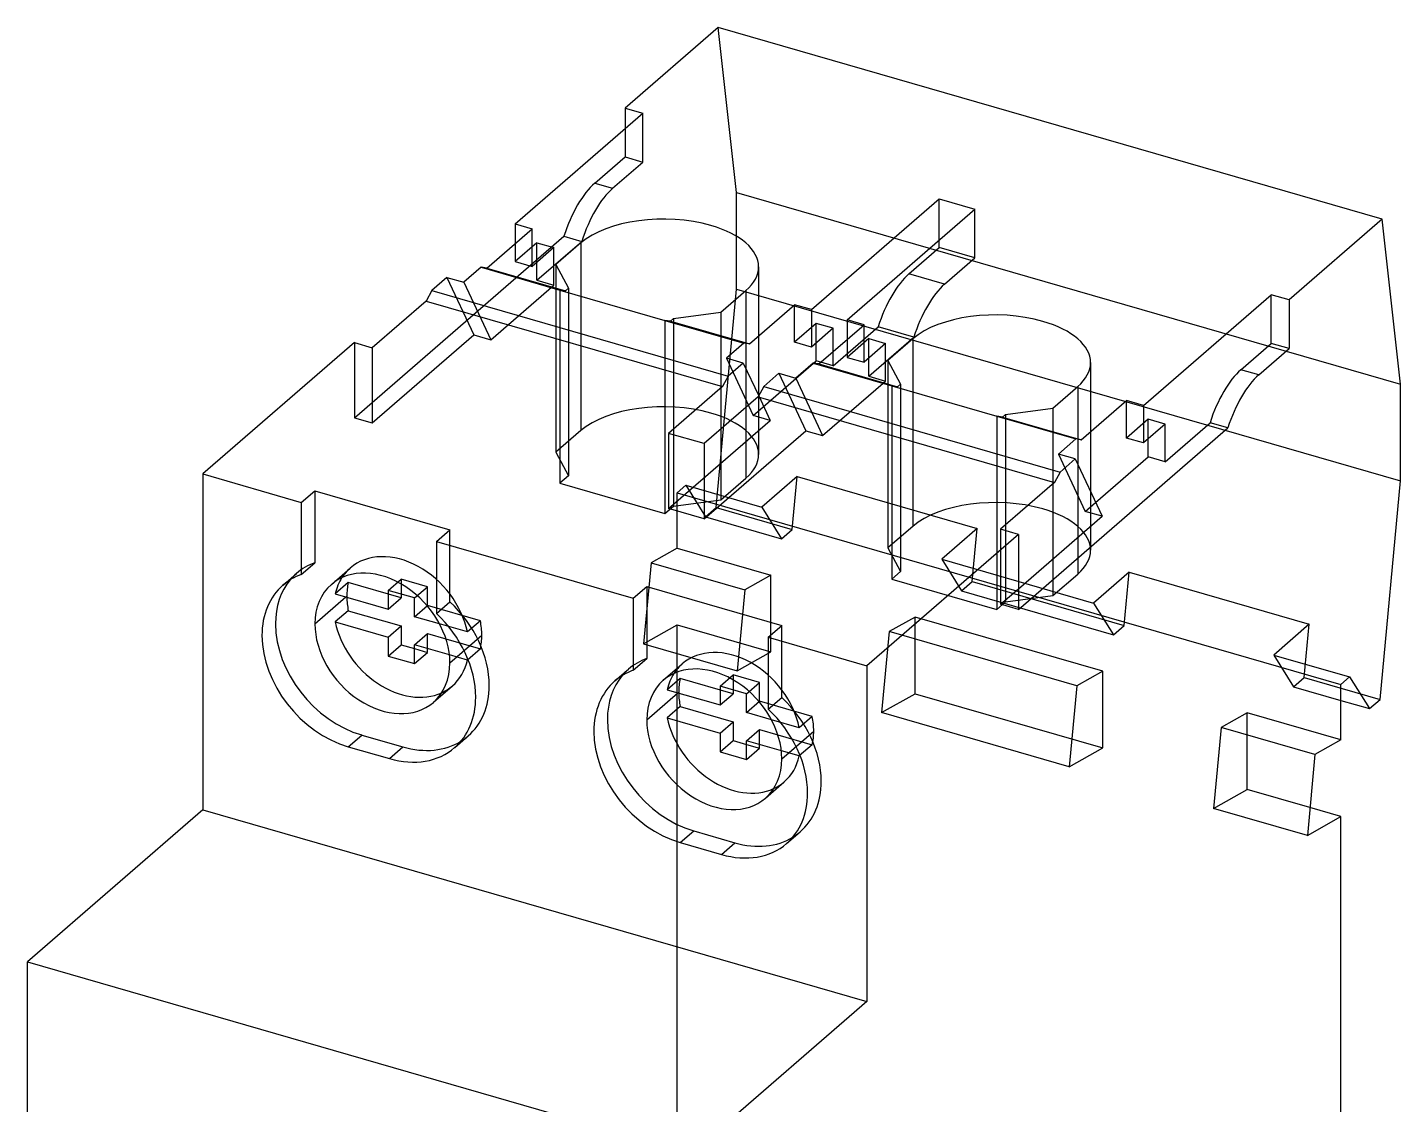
# Model space of a CAD drawing. Header units: millimetres. Extents: x -2.6 to 65.1, y -0.1 to 99.3.
# Drawn here: x 1.7 to 65.1, y 49.6 to 99.3 of the extents above; entities that cross this region are included whole.
import ezdxf

# ---------------------------------------------------------------- set-up
doc = ezdxf.new("R2010")
doc.units = ezdxf.units.MM
doc.layers.add('HIDDEN', color=7, linetype='Continuous')
doc.layers.add('THICK', color=7, linetype='Continuous')

msp = doc.modelspace()

# ---------------------------------------------------------------- linework, layer by layer
at = {"layer": 'HIDDEN'}
for p, q in [((34.406, 91.682), (33.556, 99.295)), ((30.079, 93.082), (30.079, 95.334)), ((29.256, 94.621), (29.256, 93.32)), ((27.856, 92.107), (29.256, 93.32)), ((29.256, 93.32), (30.079, 93.082)), ((28.679, 91.87), (30.079, 93.082)), ((27.856, 92.107), (28.679, 91.87)), ((34.406, 87.214), (34.406, 91.682)), ((34.406, 91.682), (65.064, 82.832)), ((45.408, 88.657), (45.408, 90.909)), ((16.756, 81.282), (26.432, 89.661)), ((24.959, 88.267), (24.959, 89.999)), ((25.179, 87.626), (27.254, 89.423)), ((26.432, 89.661), (27.254, 89.423)), ((43.762, 89.132), (43.762, 89.484)), ((25.179, 89.358), (24.179, 88.492)), ((24.179, 89.324), (24.179, 88.492)), ((25.959, 89.133), (24.959, 88.267)), ((25.179, 87.626), (25.179, 89.358)), ((25.179, 89.358), (25.959, 89.133)), ((25.959, 87.401), (25.959, 89.133)), ((42.362, 87.92), (43.762, 89.132)), ((45.408, 88.657), (43.762, 89.132)), ((24.179, 88.492), (24.959, 88.267)), ((26.06, 88.353), (26.06, 79.693)), ((35.421, 88.249), (35.421, 79.589)), ((44.008, 87.445), (45.408, 88.657)), ((21.029, 87.756), (22.27, 85.107)), ((21.809, 87.531), (23.05, 84.882)), ((25.179, 87.626), (25.959, 87.401)), ((44.008, 87.445), (42.362, 87.92)), ((23.05, 84.882), (25.959, 87.401)), ((26.246, 87.174), (26.246, 78.254)), ((26.646, 87.059), (26.646, 78.6)), ((27.21, 86.896), (27.21, 80.689)), ((33.463, 77.131), (34.406, 87.214)), ((34.406, 87.214), (65.064, 78.364)), ((34.831, 87.149), (34.831, 78.489)), ((31.096, 85.774), (31.096, 76.854)), ((31.496, 85.861), (31.496, 77.2)), ((33.681, 86.153), (33.681, 77.493)), ((38.083, 85.633), (37.083, 84.767)), ((38.862, 85.408), (38.083, 85.633)), ((38.083, 84.733), (38.083, 85.633)), ((17.579, 81.045), (22.27, 85.107)), ((22.27, 85.107), (23.05, 84.882)), ((38.862, 83.676), (40.938, 85.473)), ((40.287, 83.842), (40.287, 85.574)), ((40.508, 83.201), (42.583, 84.998)), ((42.583, 84.998), (40.938, 85.473)), ((16.756, 84.746), (16.756, 81.282)), ((17.579, 84.509), (17.579, 81.045)), ((38.862, 83.676), (38.862, 84.34)), ((40.508, 84.933), (39.508, 84.067)), ((39.508, 84.899), (39.508, 84.067)), ((41.287, 84.708), (40.287, 83.842)), ((40.508, 83.201), (40.508, 84.933)), ((40.508, 84.933), (41.287, 84.708)), ((41.287, 82.976), (41.287, 84.708)), ((33.933, 84.031), (35.174, 81.382)), ((35.174, 81.382), (37.961, 83.796)), ((38.862, 83.676), (38.287, 83.842)), ((39.508, 84.067), (40.287, 83.842)), ((41.389, 83.928), (41.389, 75.268)), ((50.749, 83.824), (50.749, 75.164)), ((36.358, 83.331), (37.599, 80.682)), ((37.137, 83.106), (38.378, 80.457)), ((40.508, 83.201), (41.287, 82.976)), ((38.378, 80.457), (41.287, 82.976)), ((41.574, 82.749), (41.574, 73.829)), ((41.974, 82.634), (41.974, 74.175)), ((42.539, 82.471), (42.539, 76.264)), ((50.16, 82.724), (50.16, 74.064)), ((35.424, 82.288), (35.954, 81.157)), ((16.756, 81.282), (17.579, 81.045)), ((35.954, 81.157), (35.174, 81.382)), ((46.424, 81.349), (46.424, 72.429)), ((46.824, 81.436), (46.824, 72.775)), ((49.01, 81.728), (49.01, 73.068)), ((53.412, 81.208), (52.412, 80.342)), ((53.412, 80.308), (53.412, 81.208)), ((54.191, 80.983), (53.412, 81.208)), ((27.21, 80.689), (26.06, 79.693)), ((31.262, 77.095), (35.954, 81.157)), ((31.262, 80.559), (31.262, 77.095)), ((32.908, 76.62), (37.599, 80.682)), ((37.599, 80.682), (38.378, 80.457)), ((32.908, 80.084), (32.908, 76.62)), ((26.06, 79.693), (26.646, 78.6)), ((49.262, 79.606), (50.503, 76.957)), ((26.646, 78.6), (26.246, 78.254)), ((26.246, 78.254), (31.096, 76.854)), ((31.656, 77.818), (32.056, 78.164)), ((32.056, 78.164), (32.967, 76.701)), ((32.056, 78.164), (35.564, 77.152)), ((33.681, 77.493), (34.831, 78.489)), ((37.2, 78.569), (35.564, 77.152)), ((36.97, 76.118), (37.2, 78.569)), ((37.2, 78.569), (45.513, 76.169)), ((31.496, 77.2), (33.681, 77.493)), ((31.656, 75.257), (31.656, 77.818)), ((31.656, 77.818), (62.314, 68.968)), ((50.503, 76.957), (50.982, 77.372)), ((31.096, 76.854), (31.496, 77.2)), ((32.908, 76.62), (31.262, 77.095)), ((32.967, 76.701), (33.463, 77.131)), ((33.463, 77.131), (36.97, 76.118)), ((35.564, 77.152), (36.474, 75.688)), ((51.282, 76.732), (50.503, 76.957)), ((21.163, 72.788), (21.163, 76.113)), ((32.967, 76.701), (36.474, 75.688)), ((36.474, 75.688), (36.97, 76.118)), ((42.539, 76.264), (41.389, 75.268)), ((45.513, 76.169), (43.878, 74.752)), ((45.284, 73.718), (45.513, 76.169)), ((46.591, 76.134), (46.591, 72.67)), ((31.656, 75.257), (30.452, 74.582)), ((31.656, 75.257), (35.986, 74.007)), ((41.389, 75.268), (41.974, 74.175)), ((15.689, 73.585), (16.564, 74.343)), ((30.452, 74.582), (30.103, 70.846)), ((30.452, 74.582), (34.782, 73.332)), ((43.878, 74.752), (50.892, 72.727)), ((43.878, 74.752), (44.788, 73.288)), ((13.457, 73.555), (14.082, 74.097)), ((16.471, 73.671), (15.871, 73.151)), ((18.914, 72.966), (16.471, 73.671)), ((18.314, 73.312), (18.914, 73.832)), ((20.127, 73.482), (18.914, 73.832)), ((18.914, 73.832), (18.914, 73.139)), ((35.986, 74.007), (34.782, 73.332)), ((35.986, 70.467), (35.986, 74.007)), ((41.974, 74.175), (41.574, 73.829)), ((41.574, 73.829), (46.424, 72.429)), ((44.788, 73.288), (45.284, 73.718)), ((45.284, 73.718), (52.299, 71.693)), ((49.01, 73.068), (50.16, 74.064)), ((52.528, 74.144), (50.892, 72.727)), ((52.299, 71.693), (52.528, 74.144)), ((52.528, 74.144), (60.842, 71.744)), ((16.366, 73.009), (16.403, 73.041)), ((19.527, 72.962), (20.127, 73.482)), ((20.127, 72.616), (20.127, 73.482)), ((34.782, 73.332), (34.433, 69.596)), ((44.788, 73.288), (51.803, 71.263)), ((46.591, 72.67), (47.414, 73.382)), ((46.824, 72.775), (49.01, 73.068)), ((19.527, 72.096), (20.127, 72.616)), ((22.57, 71.911), (20.127, 72.616)), ((20.538, 72.247), (21.163, 72.788)), ((46.424, 72.429), (46.824, 72.775)), ((47.414, 72.432), (46.591, 72.67)), ((50.892, 72.727), (51.803, 71.263)), ((21.97, 71.391), (20.685, 71.762)), ((22.57, 71.911), (21.97, 71.391)), ((30.103, 70.846), (31.656, 71.717)), ((31.656, 46.641), (31.656, 71.717)), ((31.656, 71.717), (35.986, 70.467)), ((36.492, 68.363), (36.492, 71.688)), ((42.655, 72.082), (41.451, 71.407)), ((42.655, 68.542), (42.655, 72.082)), ((51.315, 69.582), (42.655, 72.082)), ((51.803, 71.263), (52.299, 71.693)), ((60.842, 71.744), (59.206, 70.327)), ((60.613, 69.293), (60.842, 71.744)), ((20.127, 70.451), (20.127, 71.317)), ((20.98, 71.071), (22.57, 70.612)), ((21.163, 69.964), (22.638, 71.241)), ((41.451, 71.407), (41.101, 67.671)), ((50.111, 68.907), (41.451, 71.407)), ((19.527, 70.624), (20.127, 70.451)), ((19.527, 69.931), (20.127, 70.451)), ((22.57, 70.612), (21.97, 70.092)), ((30.103, 70.846), (34.433, 69.596)), ((34.433, 69.596), (35.986, 70.467)), ((21.97, 70.092), (21.142, 70.331)), ((31.018, 69.16), (31.893, 69.918)), ((59.206, 70.327), (62.714, 69.314)), ((59.206, 70.327), (60.117, 68.863)), ((28.785, 69.13), (29.41, 69.672)), ((31.8, 69.246), (31.2, 68.726)), ((34.243, 68.541), (31.8, 69.246)), ((33.643, 68.887), (34.243, 69.407)), ((35.456, 69.057), (34.243, 69.407)), ((34.243, 69.407), (34.243, 68.714)), ((51.315, 69.582), (50.111, 68.907)), ((51.315, 66.042), (51.315, 69.582)), ((60.117, 68.863), (60.613, 69.293)), ((60.613, 69.293), (64.12, 68.281)), ((20.402, 68.143), (21.277, 68.9)), ((31.694, 68.584), (31.732, 68.616)), ((34.856, 68.537), (35.456, 69.057)), ((35.456, 68.191), (35.456, 69.057)), ((41.101, 67.671), (42.655, 68.542)), ((42.655, 68.542), (51.315, 66.042)), ((50.111, 68.907), (49.761, 65.171)), ((60.117, 68.863), (62.314, 68.229)), ((34.856, 67.671), (35.456, 68.191)), ((37.899, 67.486), (35.456, 68.191)), ((35.867, 67.822), (36.492, 68.363)), ((37.299, 66.966), (36.013, 67.337)), ((37.899, 67.486), (37.299, 66.966)), ((49.761, 65.171), (41.101, 67.671)), ((57.984, 67.657), (56.779, 66.982)), ((62.314, 66.407), (57.984, 67.657)), ((57.984, 64.117), (57.984, 67.657)), ((21.385, 66.051), (22.01, 66.592)), ((35.456, 66.026), (35.456, 66.892)), ((36.309, 66.646), (37.899, 66.187)), ((36.492, 65.539), (37.967, 66.816)), ((56.779, 66.982), (56.43, 63.246)), ((61.109, 65.732), (56.779, 66.982)), ((34.856, 66.199), (35.456, 66.026)), ((34.856, 65.506), (35.456, 66.026)), ((37.899, 66.187), (37.299, 65.667)), ((49.761, 65.171), (51.315, 66.042)), ((37.299, 65.667), (36.471, 65.906)), ((35.731, 63.718), (36.606, 64.475)), ((56.43, 63.246), (57.984, 64.117)), ((60.88, 63.281), (57.984, 64.117)), ((60.76, 61.996), (56.43, 63.246)), ((36.713, 61.626), (37.338, 62.167))]:
    msp.add_line(p, q, dxfattribs=at)
for centre, major_axis, ratio, start_param, end_param in [((27.856, 88.99), (-0.998, -3.459), 0.433013, -2.55359, -1.640257), ((28.679, 88.752), (0.998, 3.459), 0.433013, 0.588003, 1.501335), ((42.362, 84.802), (0.998, 3.459), 0.433013, 0.588003, 1.501335), ((44.008, 84.327), (0.998, 3.459), 0.433013, 0.588003, 1.501335), ((31.021, 79.589), (4.4, 0), 0.5, 1.047198, 2.617994), ((31.021, 79.589), (4.4, 0), 0.5, -0.000036, 1.047198), ((31.021, 79.589), (4.4, 0), 0.5, -0.523599, -0.000036), ((46.349, 75.164), (4.4, 0), 0.5, 1.047198, 2.617994), ((46.349, 75.164), (4.4, 0), 0.5, -0.000036, 1.047198), ((18.921, 71.622), (-2.357, 2.721), 0.75, -2.217998, -0.000041), ((46.349, 75.164), (4.4, 0), 0.5, -0.523599, -0.000036), ((17.093, 70.619), (-3.012, 3.477), 0.75, -0.282482, 0), ((18.921, 71.622), (-2.357, 2.721), 0.75, -0.000041, 0.216031), ((17.093, 70.619), (-3.012, 3.477), 0.75, 0, 0.12011), ((19.521, 72.141), (-2.357, 2.721), 0.75, 0.503854, 0.713724), ((19.521, 72.141), (-2.357, 2.721), 0.75, 0.713724, 0.727614), ((18.998, 70.069), (-3.011, 3.477), 0.75, -2.427868, -1.431612), ((19.521, 72.141), (-2.357, 2.721), 0.75, -2.427868, -2.217998), ((19.521, 72.141), (-2.357, 2.721), 0.75, -2.637739, -2.427868), ((34.249, 67.197), (-2.357, 2.721), 0.75, -2.217998, -0.000041), ((18.921, 71.622), (-2.357, 2.721), 0.75, 3.141552, 3.645446), ((32.422, 66.194), (-3.012, 3.477), 0.75, -0.282482, 0), ((34.249, 67.197), (-2.357, 2.721), 0.75, -0.000041, 0.216031), ((32.422, 66.194), (-3.012, 3.477), 0.75, 0, 0.12011), ((34.849, 67.716), (-2.357, 2.721), 0.75, 0.503854, 0.713724), ((18.921, 71.622), (-2.357, 2.721), 0.75, 2.925561, 3.141552), ((18.998, 70.069), (-3.011, 3.477), 0.75, -3.141592, -2.427868), ((34.849, 67.716), (-2.357, 2.721), 0.75, 0.713724, 0.727614), ((34.327, 65.644), (-3.011, 3.477), 0.75, -2.427868, -1.431612), ((34.849, 67.716), (-2.357, 2.721), 0.75, -2.427868, -2.217998), ((18.998, 70.069), (-3.011, 3.477), 0.75, 3.021478, 3.141594), ((34.849, 67.716), (-2.357, 2.721), 0.75, -2.637739, -2.427868), ((34.249, 67.197), (-2.357, 2.721), 0.75, 3.141552, 3.645446), ((34.249, 67.197), (-2.357, 2.721), 0.75, 2.925561, 3.141552), ((34.327, 65.644), (-3.011, 3.477), 0.75, -3.141592, -2.427868), ((34.327, 65.644), (-3.011, 3.477), 0.75, 3.021478, 3.141594)]:
    msp.add_ellipse(centre, major_axis=major_axis, ratio=ratio, start_param=start_param, end_param=end_param, dxfattribs=at)
at = {"layer": 'THICK'}
for p, q in [((33.556, 99.295), (29.256, 95.571)), ((64.214, 90.445), (33.556, 99.295)), ((24.179, 90.224), (30.079, 95.334)), ((29.256, 95.571), (29.256, 94.621)), ((29.256, 95.571), (30.079, 95.334)), ((37.862, 86.274), (43.762, 91.384)), ((43.762, 91.384), (45.408, 90.909)), ((43.762, 89.484), (43.762, 91.384)), ((39.508, 85.799), (45.408, 90.909)), ((24.179, 90.224), (24.959, 89.999)), ((24.179, 90.224), (24.179, 89.324)), ((64.214, 90.445), (59.914, 86.721)), ((65.064, 82.832), (64.214, 90.445)), ((22.868, 88.189), (24.959, 89.999)), ((27.21, 89.349), (26.06, 88.353)), ((27.21, 89.349), (27.21, 86.896)), ((22.609, 88.224), (21.809, 87.531)), ((22.609, 88.224), (26.246, 87.174)), ((22.868, 88.189), (22.609, 88.224)), ((22.868, 88.189), (26.506, 87.139)), ((26.06, 88.353), (26.646, 87.261)), ((21.029, 87.756), (20.329, 87.15)), ((21.029, 87.756), (21.809, 87.531)), ((20.329, 87.15), (20.069, 86.665)), ((20.329, 87.15), (34.012, 83.2)), ((26.246, 87.174), (31.096, 85.774)), ((26.506, 87.139), (26.246, 87.174)), ((26.506, 87.139), (26.646, 87.261)), ((26.646, 87.261), (26.646, 87.059)), ((33.681, 86.153), (34.831, 87.149)), ((53.191, 81.849), (59.091, 86.959)), ((59.914, 86.721), (59.091, 86.959)), ((59.091, 84.707), (59.091, 86.959)), ((20.069, 86.665), (17.579, 84.509)), ((20.069, 86.665), (33.752, 82.715)), ((34.993, 84.689), (37.083, 86.499)), ((37.862, 86.274), (37.083, 86.499)), ((37.083, 84.767), (37.083, 86.499)), ((37.862, 86.274), (37.862, 84.542)), ((59.914, 86.721), (59.914, 84.47)), ((31.096, 85.774), (34.733, 84.724)), ((31.355, 85.739), (31.096, 85.774)), ((31.355, 85.739), (31.496, 85.861)), ((31.355, 85.739), (34.993, 84.689)), ((31.496, 85.861), (33.681, 86.153)), ((40.287, 85.574), (39.508, 85.799)), ((39.508, 85.799), (39.508, 84.899)), ((38.862, 85.408), (37.862, 84.542)), ((38.197, 83.764), (40.287, 85.574)), ((38.862, 84.34), (38.862, 85.408)), ((16.756, 84.746), (9.756, 78.684)), ((16.756, 84.746), (17.579, 84.509)), ((34.733, 84.724), (33.933, 84.031)), ((34.993, 84.689), (34.733, 84.724)), ((37.862, 84.542), (37.083, 84.767)), ((38.083, 83.901), (38.083, 84.733)), ((42.539, 84.924), (41.389, 83.928)), ((42.539, 84.924), (42.539, 82.471)), ((57.691, 83.495), (59.091, 84.707)), ((58.514, 83.257), (59.914, 84.47)), ((59.914, 84.47), (59.091, 84.707)), ((34.712, 83.806), (33.933, 84.031)), ((34.712, 83.806), (34.012, 83.2)), ((34.712, 83.806), (35.424, 82.288)), ((37.937, 83.799), (37.137, 83.106)), ((38.197, 83.764), (37.937, 83.799)), ((37.937, 83.799), (41.574, 82.749)), ((37.961, 83.796), (38.083, 83.901)), ((38.287, 83.842), (38.083, 83.901)), ((38.197, 83.764), (41.834, 82.714)), ((41.389, 83.928), (41.974, 82.836)), ((34.012, 83.2), (33.752, 82.715)), ((36.358, 83.331), (35.658, 82.725)), ((36.358, 83.331), (37.137, 83.106)), ((58.514, 83.257), (57.691, 83.495)), ((33.752, 82.715), (31.262, 80.559)), ((35.658, 82.725), (35.398, 82.24)), ((35.658, 82.725), (49.341, 78.775)), ((41.574, 82.749), (46.424, 81.349)), ((41.834, 82.714), (41.574, 82.749)), ((41.834, 82.714), (41.974, 82.836)), ((41.974, 82.836), (41.974, 82.634)), ((49.01, 81.728), (50.16, 82.724)), ((65.064, 78.364), (65.064, 82.832)), ((35.398, 82.24), (32.908, 80.084)), ((35.398, 82.24), (49.081, 78.29)), ((50.321, 80.264), (52.412, 82.074)), ((53.191, 81.849), (52.412, 82.074)), ((52.412, 80.342), (52.412, 82.074)), ((53.191, 81.849), (53.191, 80.117)), ((46.424, 81.349), (50.062, 80.299)), ((46.684, 81.314), (46.424, 81.349)), ((46.684, 81.314), (46.824, 81.436)), ((46.684, 81.314), (50.321, 80.264)), ((46.824, 81.436), (49.01, 81.728)), ((32.908, 80.084), (31.262, 80.559)), ((47.414, 72.432), (57.089, 80.811)), ((54.191, 80.983), (53.191, 80.117)), ((54.191, 79.251), (56.266, 81.048)), ((54.191, 79.251), (54.191, 80.983)), ((57.089, 80.811), (56.266, 81.048)), ((50.062, 80.299), (49.262, 79.606)), ((50.321, 80.264), (50.062, 80.299)), ((53.191, 80.117), (52.412, 80.342)), ((53.412, 79.476), (53.412, 80.308)), ((50.041, 79.381), (49.262, 79.606)), ((50.041, 79.381), (49.341, 78.775)), ((50.041, 79.381), (51.282, 76.732)), ((50.982, 77.372), (53.412, 79.476)), ((54.191, 79.251), (53.412, 79.476)), ((9.756, 78.684), (9.756, 63.182)), ((9.756, 78.684), (14.303, 77.371)), ((49.341, 78.775), (49.081, 78.29)), ((49.081, 78.29), (46.591, 76.134)), ((64.12, 68.281), (65.064, 78.364)), ((14.303, 77.371), (14.928, 77.913)), ((14.303, 77.371), (14.303, 74.047)), ((14.928, 77.913), (21.163, 76.113)), ((14.928, 77.913), (14.928, 74.588)), ((47.414, 73.382), (51.282, 76.732)), ((20.538, 75.571), (21.163, 76.113)), ((47.414, 75.896), (46.591, 76.134)), ((20.538, 75.571), (29.632, 72.946)), ((20.538, 75.571), (20.538, 72.247)), ((47.414, 75.896), (40.414, 69.834)), ((47.414, 75.896), (47.414, 72.432)), ((14.303, 74.047), (14.928, 74.588)), ((14.928, 71.764), (16.366, 73.009)), ((15.871, 73.151), (18.314, 72.446)), ((18.314, 73.312), (18.314, 72.446)), ((19.527, 72.962), (18.314, 73.312)), ((18.314, 72.446), (18.914, 72.966)), ((18.914, 73.139), (18.914, 72.966)), ((19.527, 72.096), (19.527, 72.962)), ((29.632, 72.946), (30.257, 73.488)), ((29.632, 72.946), (29.632, 69.622)), ((30.257, 73.488), (36.492, 71.688)), ((30.257, 73.488), (30.257, 70.163)), ((16.471, 72.372), (15.871, 71.852)), ((16.471, 72.372), (18.914, 71.667)), ((15.871, 71.852), (18.314, 71.147)), ((18.314, 71.147), (18.914, 71.667)), ((18.914, 71.667), (18.914, 70.801)), ((20.685, 71.762), (19.527, 72.096)), ((35.867, 71.146), (36.492, 71.688)), ((18.314, 71.147), (18.314, 70.281)), ((19.527, 70.797), (20.127, 71.317)), ((20.127, 71.317), (20.98, 71.071)), ((35.867, 71.146), (40.414, 69.834)), ((35.867, 71.146), (35.867, 67.822)), ((18.314, 70.281), (18.914, 70.801)), ((18.914, 70.801), (19.527, 70.624)), ((21.142, 70.331), (19.527, 70.797)), ((19.527, 69.931), (19.527, 70.797)), ((18.314, 70.281), (19.527, 69.931)), ((29.632, 69.622), (30.257, 70.163)), ((40.414, 69.834), (40.414, 54.332)), ((62.314, 68.968), (62.714, 69.314)), ((62.714, 69.314), (63.624, 67.851)), ((30.257, 67.339), (31.694, 68.584)), ((31.2, 68.726), (33.643, 68.021)), ((33.643, 68.887), (33.643, 68.021)), ((34.856, 68.537), (33.643, 68.887)), ((33.643, 68.021), (34.243, 68.541)), ((34.243, 68.714), (34.243, 68.541)), ((34.856, 67.671), (34.856, 68.537)), ((62.314, 66.407), (62.314, 68.968)), ((31.8, 67.947), (31.2, 67.427)), ((31.8, 67.947), (34.243, 67.242)), ((62.314, 68.229), (63.624, 67.851)), ((63.624, 67.851), (64.12, 68.281)), ((31.2, 67.427), (33.643, 66.722)), ((33.643, 66.722), (34.243, 67.242)), ((34.243, 67.242), (34.243, 66.376)), ((36.013, 67.337), (34.856, 67.671)), ((16.468, 66.094), (17.093, 66.635)), ((17.093, 66.635), (18.998, 66.086)), ((33.643, 66.722), (33.643, 65.856)), ((34.856, 66.372), (35.456, 66.892)), ((35.456, 66.892), (36.309, 66.646)), ((16.468, 66.094), (18.373, 65.544)), ((18.373, 65.544), (18.998, 66.086)), ((33.643, 65.856), (34.243, 66.376)), ((34.243, 66.376), (34.856, 66.199)), ((36.471, 65.906), (34.856, 66.372)), ((34.856, 65.506), (34.856, 66.372)), ((62.314, 66.407), (61.109, 65.732)), ((33.643, 65.856), (34.856, 65.506)), ((61.109, 65.732), (60.76, 61.996)), ((9.756, 63.182), (1.656, 56.167)), ((9.756, 63.182), (40.414, 54.332)), ((60.76, 61.996), (62.314, 62.867)), ((62.314, 62.867), (60.88, 63.281)), ((62.314, 37.791), (62.314, 62.867)), ((31.797, 61.669), (32.422, 62.21)), ((32.422, 62.21), (34.327, 61.661)), ((31.797, 61.669), (33.702, 61.119)), ((33.702, 61.119), (34.327, 61.661)), ((1.656, 34.971), (1.656, 56.167)), ((1.656, 56.167), (32.314, 47.317)), ((40.414, 54.332), (32.314, 47.317))]:
    msp.add_line(p, q, dxfattribs=at)
for centre, major_axis, ratio, start_param, end_param in [((31.021, 88.249), (4.4, 0), 0.5, 1.047198, 2.617994), ((31.021, 88.249), (4.4, 0), 0.5, -0.000036, 1.047198), ((31.021, 88.249), (4.4, 0), 0.5, -0.523599, -0.000036), ((46.349, 83.824), (4.4, 0), 0.5, 1.047198, 2.617994), ((46.349, 83.824), (4.4, 0), 0.5, -0.000036, 1.047198), ((46.349, 83.824), (4.4, 0), 0.5, -0.523599, -0.000036), ((57.691, 80.377), (0.998, 3.459), 0.433013, 0.588003, 1.501335), ((58.514, 80.14), (-0.998, -3.459), 0.433013, -2.55359, -1.640257), ((18.046, 70.864), (-2.357, 2.721), 0.75, -2.427868, -0.000041), ((16.468, 70.078), (-3.012, 3.477), 0.75, 0, 0.713724), ((17.093, 70.619), (-3.012, 3.477), 0.75, 0.12011, 0.713724), ((16.468, 70.078), (-3.012, 3.477), 0.75, -0.282482, 0), ((18.046, 70.864), (-2.357, 2.721), 0.75, -0.000041, 0.713724), ((18.921, 71.622), (-2.357, 2.721), 0.75, 0.216031, 0.503854), ((19.521, 72.141), (-2.357, 2.721), 0.75, 0.727614, 0.923595), ((17.093, 70.619), (-3.012, 3.477), 0.75, 0.713724, 2.284498), ((18.046, 70.864), (-2.357, 2.721), 0.75, 0.713724, 3.141552), ((18.921, 71.622), (-2.357, 2.721), 0.75, 0.923595, 2.925561), ((18.373, 69.528), (-3.011, 3.477), 0.75, -2.427868, -1.431612), ((16.468, 70.078), (-3.012, 3.477), 0.75, 0.713724, 2.284498), ((18.046, 70.864), (-2.357, 2.721), 0.75, 3.141552, 3.855317), ((33.374, 66.439), (-2.357, 2.721), 0.75, -2.427868, -0.000041), ((31.797, 65.653), (-3.012, 3.477), 0.75, 0, 0.713724), ((32.422, 66.194), (-3.012, 3.477), 0.75, 0.12011, 0.713724), ((31.797, 65.653), (-3.012, 3.477), 0.75, -0.282482, 0), ((33.374, 66.439), (-2.357, 2.721), 0.75, -0.000041, 0.713724), ((34.249, 67.197), (-2.357, 2.721), 0.75, 0.216031, 0.503854), ((34.849, 67.716), (-2.357, 2.721), 0.75, 0.727614, 0.923595), ((18.373, 69.528), (-3.011, 3.477), 0.75, -3.141592, -2.427868), ((32.422, 66.194), (-3.012, 3.477), 0.75, 0.713724, 2.284498), ((33.374, 66.439), (-2.357, 2.721), 0.75, 0.713724, 3.141552), ((34.249, 67.197), (-2.357, 2.721), 0.75, 0.923595, 2.925561), ((33.702, 65.103), (-3.011, 3.477), 0.75, -2.427868, -1.431612), ((31.797, 65.653), (-3.012, 3.477), 0.75, 0.713724, 2.284498), ((18.373, 69.528), (-3.011, 3.477), 0.75, 2.284385, 3.141594), ((18.998, 70.069), (-3.011, 3.477), 0.75, 2.284385, 3.021478), ((33.374, 66.439), (-2.357, 2.721), 0.75, 3.141552, 3.855317), ((33.702, 65.103), (-3.011, 3.477), 0.75, -3.141592, -2.427868), ((33.702, 65.103), (-3.011, 3.477), 0.75, 2.284385, 3.141594), ((34.327, 65.644), (-3.011, 3.477), 0.75, 2.284385, 3.021478)]:
    msp.add_ellipse(centre, major_axis=major_axis, ratio=ratio, start_param=start_param, end_param=end_param, dxfattribs=at)

doc.saveas('drawing.dxf')
